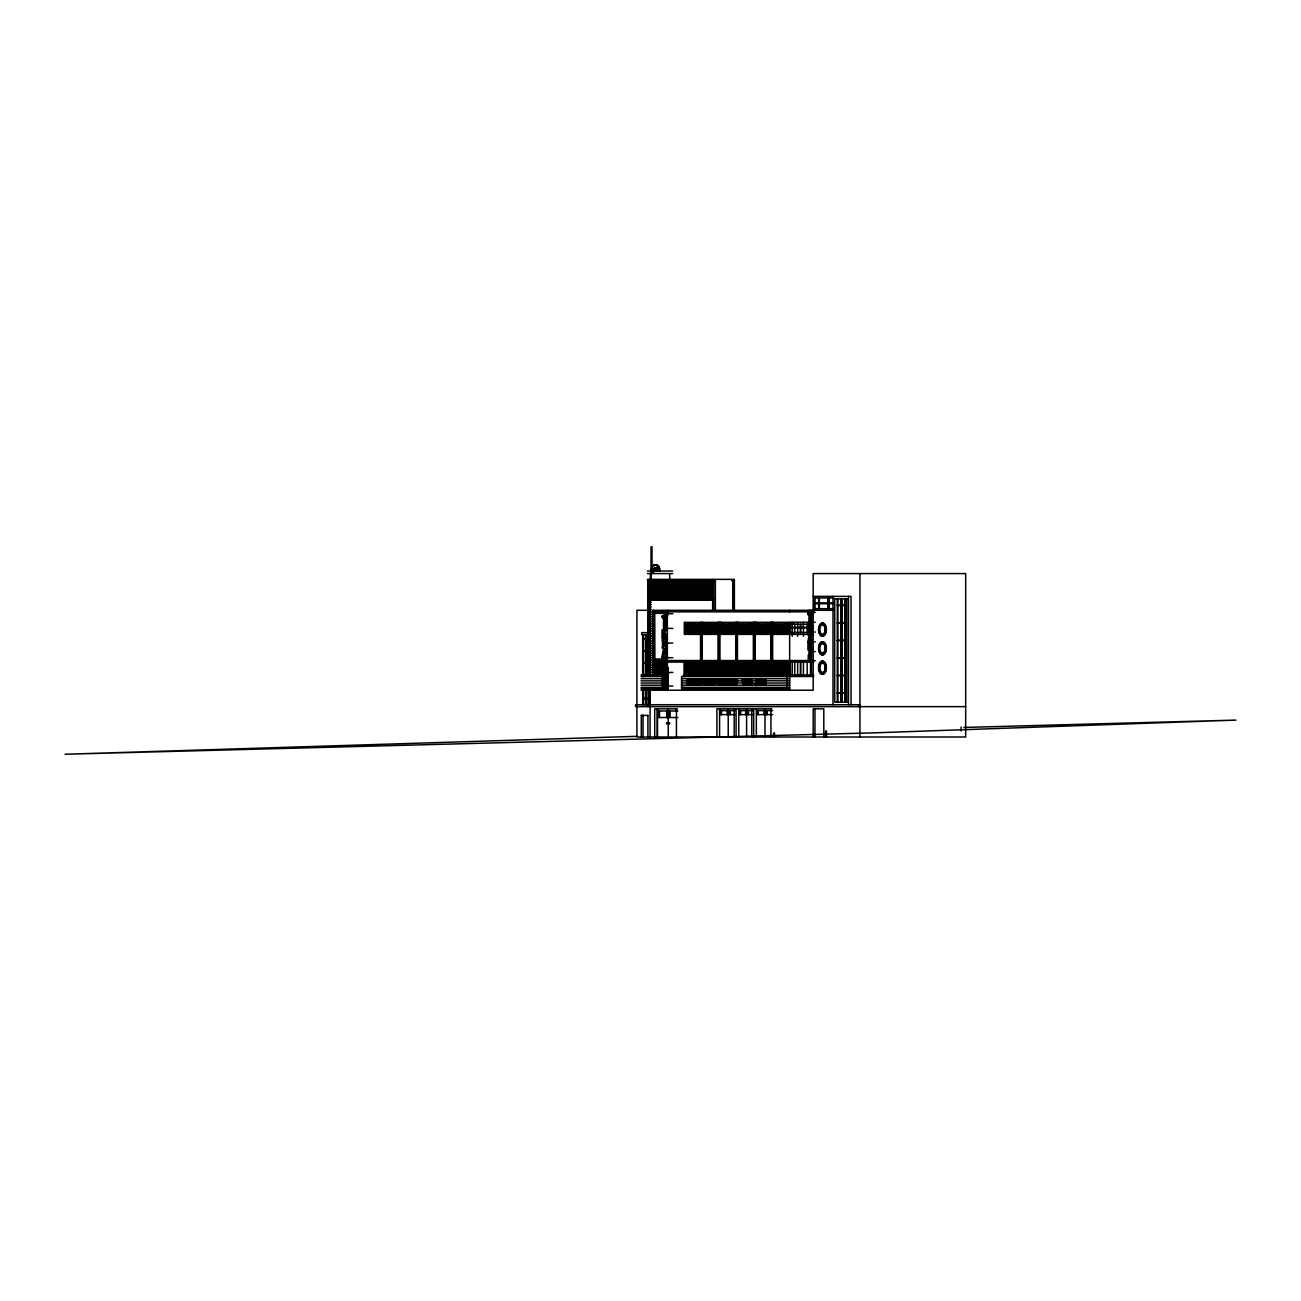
<?xml version="1.0" encoding="UTF-8"?>
<svg xmlns="http://www.w3.org/2000/svg" width="1301" height="1301" viewBox="0 0 1301 1301"><rect width="100%" height="100%" fill="white"/><g stroke="black" fill="none" stroke-linecap="round" stroke-linejoin="round"><path stroke-width="1.5" d="M810.734 644.418L809.58 642.418M746.514 684.586L747.441 680.033L745.001 680.033L745.001 678.634M665.966 628.383L672.812 628.416M667.413 686.082L667.315 613.747C668.291 606.136 656.663 615.731 665.071 610.657M666.112 672.438L672.812 672.406M669.543 723.405L669.543 722.803M755.995 684.586L756.45 682.862M746.319 684.586L746.563 682.667M707.142 681.968L707.5 678.634L707.89 681.968L706.606 678.634M707.89 681.968L708.248 678.634M756.645 682.505L757.767 679.854L755.393 679.805A1.659 0.943 -90 0 1 755.946 678.748L757.475 678.732A1.643 0.943 -90 0 1 758.028 679.773L756.613 683.236L758.841 683.236L758.841 684.586C750.352 688.88 759.8 677.512 756.271 680.569M707.744 684.586L708.492 678.634M709.24 678.634L708.492 684.586L709.777 678.634M756.076 680.439L756.141 679.805A1.643 0.943 -90 0 1 756.759 678.748M705.825 681.968L705.614 678.634M705.516 684.586L706.85 680.83M808.815 641.816L808.962 640.889L810.848 641.816M809.612 640.889L807.84 641.816L808.994 636.173L810.686 636.173L811.84 641.816M663.136 657.737L663.38 656.338L665.982 656.338L666.193 657.737M664.356 656.338L664.128 657.737L661.656 657.737L663.38 649.264L665.917 649.264L667.657 657.737M809.498 637.636L809.157 639.669L810.49 639.669L810.165 637.636M664.665 654.501L665.169 651.459L665.673 654.501L663.673 654.501M709.565 684.586L709.744 683.61L711.68 683.61L711.858 684.586M710.492 683.61L710.313 684.586L706.703 684.586L706.101 680.83M710.346 680.179L710.72 682.309M810.165 613.665L810.084 614.739L810.165 613.665L810.995 614.137C813.044 616.902 806.148 616.365 808.035 612.495C807.303 608.266 814.426 611.389 810.133 612.348C807.661 610.267 808.604 618.349 810.783 612.348M810.995 614.137L809.596 616.072M662.648 657.737L664.372 649.264M808.506 641.816L809.661 636.173M709.24 684.586L710.525 678.634M653.265 571.025L653.427 569.448A3.171 1.821 -90 0 1 656.566 569.448L656.745 571.025M653.509 572.391L653.801 569.448A3.171 1.821 -90 0 1 656.94 569.448L657.103 571.025M654.273 571.025L654.452 569.448A3.171 1.821 -90 0 1 657.59 569.448L657.769 571.025M654.647 571.025L654.81 569.448A3.171 1.821 -90 0 1 657.964 569.448L658.127 571.025M666.909 722.982L666.909 723.828M661.981 613.015L664.648 612.738L664.095 617.162M663.234 613.519C666.795 608.592 666.275 620.853 664.16 615.519L661.933 616.219L662.323 617.829L663.445 619.048L665.234 618.723M757.361 683.236L758.776 679.773A1.643 0.943 -90 0 0 758.223 678.732L756.694 678.748M662.892 667.088C665.884 664.226 660.225 657.281 667.413 658.631M664.258 664.502L665.982 663.656L666.014 678.26M715.501 678.634L714.07 680.634L714.753 678.634M666.047 629.977L664.323 634.66L664.323 629.977L661.998 629.977L661.998 638.433L664.323 638.433L666.047 633.782L666.014 641.247M663.9 636.888L665.055 633.782L665.055 638.433L667.38 638.433M714.591 684.586L715.924 678.634M712.2 678.634L713.533 684.586L715.339 684.586L716.672 678.634M666.063 617.308L665.478 618.479M665.364 660.339L665.38 662.063M746.693 680.033L745.571 684.586L747.278 684.586L747.652 681.822A6.066 3.48 -90 0 1 748.514 679.756L747.766 679.756A6.066 3.48 -90 0 0 746.904 681.822M810.653 644.792L811.011 648.061M668.86 722.803L668.714 724.006L669.625 723.828M664.811 611.844L653.427 611.844L654.305 613.373L654.305 659.005L653.427 660.534L662.908 660.534M809.352 644.694L809.368 643.556M666.844 722.803L666.714 723.616M743.749 684.586L743.749 680.618L741.993 681.48L742.432 679.821A2.683 1.545 -90 0 0 743.164 678.537M743.749 680.618L741.993 681.48M760.435 684.586L760.435 680.618L758.694 681.48L759.117 679.821A2.683 1.545 -90 0 0 759.865 678.537M760.435 680.618L758.694 681.48M701.857 681.187L701.857 683.724L699.385 684.489A2.423 1.399 -90 0 1 698.702 683.578L698.604 679.919A2.553 1.464 -90 0 1 699.076 679.024C702.101 679.285 703.808 679.285 699.824 679.024A2.553 1.464 -90 0 0 699.353 679.919L699.239 682.879M701.678 682.423L700.214 682.423L700.214 681.187L702.605 681.187L702.605 683.724L700.133 684.489A2.423 1.399 -90 0 1 699.45 683.578M664.372 663.364L663.006 663.673L661.9 667.088L664.486 667.088L665.852 663.656M809.596 644.629L809.612 643.556M741.993 680.13L743.18 679.821A2.683 1.545 -90 0 0 743.912 678.537L743.961 684.586M758.694 680.13L759.865 679.821A2.683 1.545 -90 0 0 760.613 678.537L760.646 684.586M719.372 681.041L719.388 679.838M661.933 616.219L664.16 615.519M810.035 645.556C812.979 645.442 810.816 640.255 808.002 642.418L808.002 648.061L809.612 648.061L809.612 645.768L808.962 648.061M721.226 684.586C718.803 682.716 722.689 679.626 719.616 678.634M720.12 681.952L721.665 680.748L720.364 678.634M810.133 612.348C811.71 607.567 806.1 613.991 809.807 616.007M700.963 681.187L700.556 683.301A1.935 1.106 -90 0 1 700.052 683.35L699.645 680.26L701.808 680.212M700.784 680.537L702.556 680.212M664.047 660.388L665.982 660.339L665.982 662.063L664.014 661.949M723.941 679.919L723.941 683.318M735.065 684.586L736.626 681.594L735.065 678.634M727.259 684.684L728.706 683.171L728.804 678.634M734.805 683.236L734.805 679.984M664.047 658.631L662.323 660.241L663.38 663.364M637.23 736.317L65.05 754.238L873.475 732.87L1235.95 720.104L963.83 727.454M647.41 571.025L672.666 571.025M647.41 573.578L672.666 573.578M647.41 579.368L734.398 579.368L734.398 610.299M713.599 580.344L649.459 580.344L649.589 674.943M647.41 580.718L714.298 580.718M731.682 580.718L733.325 580.718L733.325 610.299M649.459 582.767L713.371 582.767M649.459 585.19L713.371 585.19M649.459 587.613L713.371 587.613M649.459 590.036L713.371 590.036M649.459 592.443L713.371 592.443M649.459 594.866L713.371 594.866M813.19 596.362L851.033 596.362L851.033 704.719M649.459 597.289L713.371 597.289M833.746 597.988L814.133 597.988L814.133 608.673L833.746 608.673M847.959 598.883L834.705 598.883L834.705 702.182L847.959 702.182M650.077 599.419L714.298 599.419M649.459 599.712L713.371 599.712M649.459 602.135L651.346 602.135M832.705 602.835L814.67 602.835L814.67 603.745L832.705 603.745M649.459 604.542L651.346 604.542M837.275 605.144L845.992 605.144L845.992 598.883M837.275 605.518L845.992 605.518L845.992 622.691L837.275 622.691M649.459 606.965L651.346 606.965M649.459 609.388L651.346 609.388M648.857 610.299L636.921 610.299L636.921 737.016L965.667 737.016L965.667 573.578L813.19 573.578L813.19 690.213L641.051 690.213M833.616 610.299L652.533 610.299L652.533 674.943M649.459 611.812L651.346 611.812M666.047 611.844L814.068 611.844L814.068 610.299M815.272 612.495L810.751 612.495L810.621 622.529L809.011 622.529L809.011 616.885L810.621 616.885M654.305 613.373L663.852 613.373L663.852 611.844M666.014 613.747L672.812 613.747M649.459 614.235L651.346 614.235M649.459 616.641L651.346 616.641M649.459 619.065L651.346 619.065M665.901 620.333L663.477 620.333L663.477 628.79L665.901 628.79L666.014 617.406M649.459 621.488L651.346 621.488M815.272 622.268L684.293 622.382L684.293 634.368L813.19 634.368M837.275 623.049L845.992 623.049L845.992 640.222L837.275 640.222M810.068 623.309L811.613 623.309M649.459 623.911L651.346 623.911M700.507 624.252L684.96 624.252L684.96 622.382M719.307 624.252L702.93 624.252L702.93 622.382M737.569 624.252L720.315 624.252L720.331 632.367L737.569 632.497M754.515 624.252L738.122 624.252L738.122 622.382M772.778 624.252L755.523 624.252L755.539 632.367M808.913 628.952L808.913 625.846L810.718 628.952M649.459 626.334L651.346 626.334M810.068 626.431L810.718 623.309M684.879 627.245L700.182 627.245L700.182 624.252M702.849 627.245L719.242 627.245M738.057 627.245L753.344 627.245M774.128 627.245L808.897 627.245M684.879 627.911L700.182 627.911L700.182 632.904M702.849 627.911L719.242 627.911M738.057 627.911L753.344 627.911M774.128 627.911L810.751 627.911L810.637 633.034M649.459 628.741L651.346 628.741M811.613 628.952L810.068 628.952L808.913 625.846M665.071 629.977L667.38 629.977M811.417 629.782L808.214 629.782L808.214 635.425L811.466 635.425M811.417 630.985L809.173 630.985L809.173 631.879L811.304 631.879L811.401 634.368M649.459 631.164L651.346 631.164M810.751 632.042L815.272 632.042M648.614 632.628L641.816 632.628L641.816 634.628L648.727 634.628M700.507 632.497L684.96 632.497L684.96 634.368M719.307 632.497L702.93 632.497L702.93 634.368M754.515 632.497L738.122 632.497L738.122 634.368M755.735 632.497L772.778 632.497M811.401 632.497L773.331 632.497L773.331 634.368M809.173 633.034L811.304 633.034M649.459 633.587L651.346 633.587M809.173 634.156L811.466 634.156M649.459 636.01L651.346 636.01M653.427 636.189L654.305 636.189M649.459 638.433L651.346 638.433M642.678 638.889L649.036 638.889M642.678 639.133L649.036 639.133M837.275 640.596L845.992 640.596L845.992 657.753L837.275 657.753M649.459 640.84L651.346 640.84M815.272 641.816L810.181 641.816L810.035 640.889M649.459 643.263L651.346 643.263M666.014 643.068L672.812 643.068M810.458 643.881L808.962 643.556L808.962 644.694L810.344 644.564L810.035 643.556M649.459 645.686L651.346 645.686M649.459 648.109L651.346 648.109M811.613 648.906L808.067 648.906L808.067 650.289L809.694 650.289L809.694 654.533M811.613 650.289L809.986 650.289L809.986 654.533M649.459 650.533L651.346 650.533M642.678 650.776L649.036 650.776M642.678 651.037L649.036 651.037M810.751 651.59L815.272 651.59M649.459 652.956L651.346 652.956M810.637 654.533L809.043 654.533L809.043 650.289M811.434 655.053L808.246 655.053L808.246 660.697L815.272 660.697M649.459 655.362L651.346 655.362M811.434 656.257L809.189 656.257L809.189 657.151L811.32 657.151L809.189 659.412L811.482 659.412M649.459 657.786L651.346 657.786M672.812 657.737L665.201 657.737L664.99 656.338M837.275 658.127L845.992 658.127L845.992 675.3L837.275 675.3M654.305 659.005L663.852 659.005L664.827 660.566M649.459 660.209L651.346 660.209M666.828 660.534L813.548 660.534L813.548 662.079L666.828 662.079M653.427 662.079L662.908 662.079M642.678 662.681L649.036 662.681M649.459 662.632L651.346 662.632M642.678 662.925L649.036 662.925M649.459 665.055L651.346 665.055M667.413 667.088L664.99 667.088L664.99 663.656M649.459 667.462L651.346 667.462M667.299 668.356L661.998 668.356L661.998 670.454L664.437 670.454L664.437 676.813M649.459 669.885L651.346 669.885M664.86 670.454L667.299 670.454M649.459 672.308L651.346 672.308M668.6 673.398L653.427 673.398L653.427 611.844M642.678 674.568L649.036 674.568M641.051 674.943L668.21 674.943L668.21 690.213M837.275 675.658L845.992 675.658L845.992 692.831L837.275 692.831M641.051 676.504L668.21 676.504M665.852 676.813L663.445 676.813L663.445 670.454M641.051 678.683L668.21 678.683M681.578 678.683L789.658 678.683M719.664 679.838L719.664 681.041M735.293 679.984L735.293 683.236M641.051 680.846L668.21 680.846M681.578 680.846L703.922 680.846M707.972 680.846L718.136 680.846M722.201 680.846L746.563 680.846M789.658 680.846L749.376 680.716L749.376 678.634M695.531 684.586L696.279 681.317M730.495 684.586L730.495 681.317L732.528 684.586M695.531 678.634L696.816 681.919L697.564 678.634M730.495 678.634L732.528 681.919M718.916 684.586L719.664 682.163M764.793 682.179L762.89 682.179L762.89 684.586M641.051 683.009L668.21 683.009M681.578 683.009L789.658 683.009M696.279 684.586L694.539 684.586L694.539 678.634M706.264 684.586L704.475 684.586L703.711 678.634M719.664 684.586L717.859 684.586L717.859 678.634M641.051 685.188L668.21 685.188M681.578 685.188L789.658 685.188M672.812 686.05L662.176 686.05L662.176 684.147L665.624 684.147L665.624 682.472L662.42 682.472L662.42 680.748M641.051 687.351L668.21 687.351M681.578 687.351L789.658 687.351M641.051 688.847L668.21 688.847M789.658 688.847L681.578 688.847L681.578 676.504L813.548 676.504L813.548 674.943L683.529 674.943L683.529 676.504M837.275 693.205L845.992 693.205L845.992 702.182M642.678 698.361L650.061 698.361M642.678 698.621L650.061 698.621M859.928 704.719L635.587 704.719L635.587 706.654L965.667 706.654M677.301 708.834L654.712 708.834L654.712 737.016M735.114 708.834L716.916 708.834L716.916 737.016M752.482 708.834L736.09 708.834L736.09 737.016M771.883 708.834L753.686 708.834L753.686 737.016M728.088 710.606L720.608 710.606L720.608 714.623L728.088 714.623M735.065 710.606L729.227 710.606L729.227 714.623L735.065 714.623M746.563 710.606L739.684 710.606L739.684 714.623L746.563 714.623M753.523 710.606L747.522 710.606L747.522 714.623L753.523 714.623M764.858 710.606L757.377 710.606L757.377 714.623L764.858 714.623M772.599 710.606L765.996 710.606L765.996 714.623L772.599 714.623M677.87 710.996L669.478 710.996L669.478 717.518L677.87 717.518M641.295 737.016L641.295 715.452L648.044 715.452M641.295 715.452L643.962 715.452M823.208 642.987L822.037 642.905A5.432 3.122 -90 0 0 819.549 650.988A5.432 3.122 -90 0 0 824.801 651.492A5.432 3.122 -90 0 0 822.85 642.987M823.143 643.621L822.248 643.556A4.781 2.748 -90 0 0 820.053 650.663A4.781 2.748 -90 0 0 824.671 651.118A4.781 2.748 -90 0 0 822.964 643.621M822.248 662.957L823.143 663.022A4.781 2.748 -90 0 1 824.85 670.503A4.781 2.748 -90 0 1 820.232 670.048A4.781 2.748 -90 0 1 822.427 662.957M735.813 678.634C739.553 680.325 736.561 687.855 731.78 684.586L730.495 681.317M755.312 680.439L757.019 680.569M719.014 682.163L720.022 684.586L721.974 684.586L720.868 681.952M809.694 645.768L810.604 648.061M809.043 645.768L809.954 648.061L811.678 648.061L810.686 645.556M727.926 683.301L727.34 678.634M727.454 684.619L726.283 678.634M662.973 613.015L664.226 613.519M810.816 613.665L811.645 614.137M665.462 611.015L666.063 612.137M696.279 678.634L697.564 681.919M695.531 681.317L696.816 684.586L698.556 684.586L698.556 678.634M810.718 626.431L809.564 623.309L808.019 623.309L808.019 628.952L809.58 628.952L809.58 625.846M720.104 682.472L720.77 684.586M713.371 678.634L714.07 680.634M701.532 680.537L700.491 680.081L700.231 682.423M711.68 678.634L712.964 684.586L710.931 683.61M710.931 678.634L712.216 684.586M810.019 636.173L811.173 641.816M662.925 616.219C663.412 621.911 669.137 617.552 667.364 613.747M704.719 678.634L705.077 681.968M676.439 708.834L676.455 737.016M647.914 715.452L647.914 737.016M961.146 726.95L961.146 730.983M859.928 573.578L859.928 737.016M858.595 704.719L858.595 706.654M848.463 596.362L848.463 704.719M846.756 598.883L846.756 702.182M845.552 598.883L845.796 605.144M845.552 605.518L845.796 622.691M845.552 623.049L845.796 640.222M845.552 640.596L845.796 657.753M845.796 658.127L845.552 675.3M845.796 675.658L845.552 692.831M845.552 693.205L845.796 702.182M845.308 598.883L845.504 605.144M845.504 605.518L845.308 640.222M845.308 640.596L845.504 657.753M845.308 658.127L845.357 675.3M845.504 675.658L845.357 692.831M845.357 693.205L845.504 702.182M845.065 598.883L845.065 605.144M845.065 605.518L845.065 622.691M845.065 623.049L845.065 640.222M845.065 640.596L845.065 657.753M845.065 658.127L845.065 675.3M845.065 675.658L845.065 692.831M845.065 693.205L845.065 702.182M844.869 598.883L844.869 605.144M844.869 605.518L844.869 640.222M844.869 640.596L844.869 657.753M844.869 658.127L844.869 675.3M844.869 675.658L844.869 692.831M844.869 693.205L844.869 702.182M842.17 598.883L842.17 605.144M842.17 605.518L842.17 622.691M842.17 623.049L842.17 640.222M842.17 640.596L842.17 657.753M842.17 658.127L842.17 675.3M842.17 675.658L842.17 692.831M842.17 693.205L842.17 702.182M841.975 598.883L841.975 605.144M841.975 605.518L841.975 622.691M841.975 623.049L841.975 640.222M841.975 640.596L841.975 657.753M841.975 658.127L841.975 675.3M841.975 675.658L841.975 692.831M841.975 693.205L841.975 702.182M841.536 598.883L841.487 605.144M841.682 605.518L841.536 622.691M841.731 623.049L841.487 640.222M841.536 640.596L841.487 657.753M841.731 658.127L841.682 675.3M841.536 675.658L841.731 692.831M841.487 693.205L841.682 702.182M841.243 598.883L841.243 605.144M841.243 605.518L841.243 622.691M841.243 623.049L841.243 640.222M841.243 640.596L841.243 657.753M841.243 658.127L841.243 675.3M841.243 675.658L841.243 692.831M841.243 693.205L841.243 702.182M841.048 598.883L841.048 605.144M841.048 605.518L841.048 622.691M841.048 623.049L841.048 640.222M841.048 640.596L841.048 657.753M841.048 658.127L841.048 675.3M841.048 675.658L841.048 692.831M841.048 693.205L841.048 702.182M837.909 598.883L837.909 702.182M837.275 598.883L837.275 702.182M832.998 596.362L832.998 704.719M828.818 597.988L828.818 602.835M828.818 603.745L828.818 608.673M828.493 597.988L828.493 602.835M828.493 603.745L828.493 608.673M828.477 597.988L828.477 602.835M828.477 603.745L828.477 608.673M828.135 597.988L828.135 602.835M828.135 603.745L828.135 608.673M826.477 730.983L826.477 737.016M825.582 730.983L825.582 737.016M823.809 737.016L823.809 708.834L813.19 708.834L813.19 737.016M819.337 597.988L819.337 602.835M819.337 603.745L819.337 608.673M818.654 597.988L818.654 602.835M818.654 603.745L818.654 608.673M815.011 597.988L815.011 608.673M814.963 708.834L814.963 737.016M812.8 610.299L812.8 611.844M811.922 610.299L811.922 611.844M811.857 622.382L811.857 634.368M811.613 612.495L811.482 660.697M811.466 662.079L811.466 674.943M811.401 622.382L811.401 624.252L773.331 624.252L773.331 622.382M810.946 623.309L810.93 632.367M810.946 648.906L810.946 650.289M810.93 661.754L810.93 675.447M810.751 633.994L810.832 660.697M810.751 662.079L810.751 674.943M810.523 662.079L810.523 674.943M809.954 616.885L809.954 622.529M809.824 630.985L809.824 631.879M809.824 633.034L809.824 634.156M809.856 656.257L809.856 657.151M809.856 658.306L809.856 659.412M809.677 616.885L809.677 622.529M808.913 622.382L808.913 624.252M808.88 629.782L808.88 635.425M808.734 648.906L808.734 650.289M808.897 655.053L808.897 660.697M808.685 623.309L808.685 628.952M808.669 642.418L808.669 648.061M807.124 624.252L807.222 627.245M807.222 627.911L807.124 632.904M807.124 662.079L807.222 674.943M803.367 622.382L803.367 627.245M803.481 627.911L803.481 636.254M803.481 662.079L803.367 674.943M797.611 622.382L797.708 627.245M797.708 627.911L797.594 636.254M797.708 662.079L797.594 674.943M794.7 624.252L794.813 627.245M794.7 627.911L794.813 632.904M794.813 662.079L794.7 674.943M793.952 622.382L793.952 624.252M793.952 632.497L793.952 634.368M792.244 622.382L792.244 627.245M792.342 627.911L792.244 636.254M792.342 662.079L792.244 674.943M790.52 624.252L790.39 627.245M790.52 627.911L790.39 632.904M790.39 662.079L790.423 676.504M790.244 622.382L790.244 624.252M790.244 632.497L790.244 634.368M789.658 610.299L789.658 611.844M789.544 624.252L789.544 627.245M789.544 627.911L789.544 632.904M789.658 634.368L789.658 690.213M789.414 624.252L789.414 627.245M789.414 627.911L789.414 632.904M789.414 662.079L789.414 674.943M789.154 674.943L789.154 676.504M788.439 624.252L788.439 627.245M788.439 627.911L788.439 632.904M788.439 662.079L788.439 674.943M788.308 624.252L788.308 627.245M788.308 627.911L788.308 632.904M788.308 662.079L788.308 674.943M787.186 676.504L787.186 688.847M786.243 624.252L786.243 627.245M786.243 627.911L786.243 632.904M786.243 662.079L786.243 674.943M786.113 624.252L786.113 627.245M786.113 627.911L786.113 632.904M786.113 662.079L786.113 674.943M784.031 624.252L784.031 627.245M784.031 627.911L784.031 632.904M784.031 662.079L784.031 674.943M783.901 624.252L783.901 627.245M783.901 627.911L783.901 632.904M783.901 662.079L783.901 674.943M782.942 624.252L782.812 627.245M782.942 627.911L782.812 632.904M782.942 662.079L782.812 674.943M781.706 624.252L781.836 627.245M781.836 627.911L781.706 632.904M781.706 662.079L781.836 674.943M780.73 624.252L780.6 627.245M780.73 627.911L780.6 632.904M780.6 662.079L780.73 674.943M779.494 624.252L779.624 627.245M779.624 627.911L779.494 632.904M779.624 662.079L779.494 674.943M778.535 624.252L778.405 627.245M778.405 627.911L778.535 632.904M778.405 662.079L778.535 674.943M777.299 624.252L777.429 627.245M777.299 627.911L777.429 632.904M777.299 662.079L777.429 674.943M776.193 624.252L776.323 627.245M776.193 627.911L776.323 632.904M776.193 662.079L776.323 674.943M775.087 624.252L775.217 627.245M775.217 627.911L775.087 632.904M775.217 662.079L775.087 674.943M774.502 732.983L774.502 737.016M774.128 624.252L774.128 632.904M774.128 662.079L774.128 674.943M773.997 624.252L773.997 632.253M773.997 662.079L773.997 674.943M773.607 732.983L773.607 737.016M772.664 622.382L772.664 660.534M772.16 622.382L772.16 660.534M772.176 662.079L772.176 674.943M772.046 624.252L772.046 627.245L755.653 627.245L755.735 622.382M772.046 632.904L772.046 627.911L755.653 627.911L755.735 634.368M772.046 662.079L772.046 674.943M771.444 622.382L771.444 660.534M771.086 624.252L771.086 627.245M771.086 627.911L771.086 632.904M770.94 622.382L770.94 660.534M770.94 708.834L770.94 737.016M769.981 624.252L769.981 627.245M769.981 627.911L769.981 632.904M769.981 662.079L769.981 674.943M769.85 624.252L769.85 627.245M769.85 627.911L769.85 632.904M769.85 662.079L769.85 674.943M767.769 624.252L767.769 627.245M767.769 627.911L767.769 632.904M767.769 662.079L767.769 674.943M767.639 624.252L767.639 627.245M767.639 627.911L767.639 632.904M767.639 662.079L767.639 674.943M766.891 710.606L766.891 714.623M766.679 624.252L766.549 627.245M766.679 627.911L766.549 632.904M766.679 662.079L766.549 674.943M766.663 710.606L766.663 714.623M765.85 678.634L765.85 684.586L764.045 684.586L764.045 682.179M765.573 624.252L765.443 627.245M765.573 627.911L765.443 632.904M765.443 662.079L765.573 674.943M765.102 678.634L765.102 684.586M764.988 708.834L764.988 737.016M764.468 624.252L764.337 627.245M764.337 627.911L764.468 632.904M764.468 662.079L764.337 674.943M764.045 678.634L764.045 680.716M763.963 710.606L763.963 714.623M763.638 678.634L763.638 680.716M763.638 682.179L763.638 684.586L761.833 684.586L761.833 678.634M763.232 624.252L763.362 627.245M763.362 627.911L763.232 632.904M763.362 662.079L763.232 674.943M762.89 678.634L762.89 680.716M762.581 678.634L762.581 684.586M762.142 624.252L762.272 627.245M762.142 627.911L762.272 632.904M762.272 662.079L762.142 674.943M761.394 678.537L761.394 684.586L759.686 684.586L759.686 680.618M761.036 624.252L761.166 627.245M761.166 627.911L761.036 632.904M761.166 662.079L761.036 674.943M759.93 624.252L760.06 627.245M759.93 627.911L760.06 632.904M759.93 662.079L760.06 674.943M759.442 680.13L759.442 681.48M758.955 624.252L758.825 627.245M758.825 627.911L758.955 632.904M758.825 662.079L758.955 674.943M758.093 683.236L758.093 684.586M758.255 710.606L758.028 714.623M757.865 624.252L757.865 627.245M757.865 627.911L757.865 632.904M757.865 662.079L757.865 674.943M757.735 624.252L757.735 627.245M757.735 627.911L757.735 632.904M757.735 662.079L757.735 674.943M756.759 624.252L756.759 627.245M756.759 627.911L756.759 632.904M756.759 662.079L756.759 674.943M756.401 622.382L756.401 634.368M756.629 662.079L756.629 674.943M756.353 708.834L756.353 737.016M755.068 622.382L755.068 660.534M755.165 662.079L755.035 674.943M754.564 622.382L754.564 660.534M754.58 662.079L754.58 674.943M754.45 662.079L754.45 674.943M753.848 622.382L753.848 660.534M753.474 624.252L753.474 627.245M753.474 627.911L753.474 632.904M753.474 662.079L753.474 674.943M753.344 622.382L753.344 660.534M753.344 662.079L753.344 674.943M752.336 678.634L752.336 684.586L750.531 684.586L750.531 682.179M751.783 708.834L751.783 737.016M751.588 678.634L751.588 684.586M751.279 624.252L751.279 627.245M751.279 627.911L751.279 632.904M751.279 662.079L751.279 674.943M751.279 678.634L751.279 680.716M751.279 684.586L751.279 682.179L749.376 682.179L749.376 684.586M751.149 624.252L751.149 627.245M751.149 627.911L751.149 632.904M751.149 662.079L751.149 674.943M750.531 678.634L750.531 680.716M750.124 678.634L750.124 680.716M750.124 682.179L750.124 684.586L748.319 684.586L748.319 678.634M749.067 624.252L749.067 627.245M749.067 627.911L749.067 632.904M749.067 662.079L749.067 674.943M748.937 624.252L748.937 627.245M748.937 627.911L748.937 632.904M748.937 662.079L748.937 674.943M748.417 710.606L748.417 714.623M748.189 710.606L748.189 714.623M747.961 624.252L747.831 627.245M747.831 627.911L747.961 632.904M747.961 662.079L747.831 674.943M747.766 678.634L747.766 679.756M746.741 624.252L746.872 627.245M746.741 627.911L746.872 632.904M746.872 662.079L746.741 674.943M746.595 708.834L746.595 737.016M745.766 624.252L745.636 627.245M745.636 627.911L745.766 632.904M745.636 662.079L745.766 674.943M745.749 678.634L745.749 680.033M745.668 710.606L745.668 714.623M744.53 624.252L744.66 627.245M744.66 627.911L744.53 632.904M744.53 662.079L744.66 674.943M744.709 678.537L744.709 684.586L743.001 684.586L743.001 680.618M743.424 624.252L743.554 627.245M743.424 627.911L743.554 632.904M743.424 662.079L743.554 674.943M742.741 680.13L742.741 681.48M742.464 624.252L742.334 627.245M742.464 627.911L742.334 632.904M742.334 662.079L742.464 674.943M741.359 624.252L741.228 627.245M741.359 627.911L741.228 632.904M741.228 662.079L741.359 674.943M740.562 710.606L740.562 714.623M740.253 624.252L740.123 627.245M740.123 627.911L740.253 632.904M740.253 662.079L740.123 674.943M740.334 710.606L740.334 714.623M739.147 624.252L739.147 627.245M739.147 627.911L739.147 632.904M739.147 662.079L739.147 674.943M739.017 624.252L739.017 632.904M739.017 662.079L739.017 674.943M738.757 708.834L738.757 737.016M738.057 662.079L738.057 674.943M737.927 662.079L737.927 674.943M737.456 622.382L737.456 660.534M737.439 662.079L737.569 674.943M736.951 622.382L736.951 660.534M736.838 624.252L736.838 627.245L720.445 627.245L720.526 622.382M736.838 632.904L736.838 627.911L720.445 627.911L720.526 634.368M736.236 622.382L736.236 660.534M735.878 624.252L735.878 627.245M735.878 627.911L735.878 632.904M735.878 662.079L735.878 674.943M735.732 622.382L735.732 660.534M735.748 662.079L735.748 674.943M734.772 624.252L734.772 627.245M734.772 627.911L734.772 632.904M734.772 662.079L734.772 674.943M734.642 624.252L734.642 627.245M734.642 627.911L734.642 632.904M734.642 662.079L734.642 674.943M734.236 678.634L734.236 684.586M734.187 708.834L734.187 737.016M733.666 624.252L733.666 627.245M733.666 627.911L733.666 632.904M733.666 662.079L733.666 674.943M733.536 624.252L733.536 627.245M733.536 627.911L733.536 632.904M733.536 662.079L733.536 674.943M733.488 678.634L733.52 684.586M732.756 580.344L732.756 610.299M732.577 624.252L732.577 627.245M732.577 627.911L732.577 632.904M732.577 662.079L732.577 674.943M732.772 678.634L732.772 684.586M732.43 624.252L732.43 627.245M732.43 627.911L732.43 632.904M732.43 662.079L732.43 674.943M731.78 678.634L731.78 681.919M731.243 681.317L731.243 684.586L729.503 684.586L729.503 678.634C732.935 686.212 722.169 686.164 725.535 678.634M730.365 624.252L730.365 627.245M730.365 627.911L730.365 632.904M730.365 662.079L730.365 674.943M730.235 624.252L730.235 627.245M730.235 627.911L730.235 632.904M730.235 662.079L730.235 674.943M730.251 678.634L730.251 684.586M730.121 710.606L730.121 714.623M729.894 710.606L729.894 714.623M729.129 624.252L729.259 627.245M729.259 627.911L729.129 632.904M729.129 662.079L729.259 674.943M728.218 708.834L728.218 737.016M728.17 624.252L728.04 627.245M728.04 627.911L728.17 632.904M728.17 662.079L728.04 674.943M727.747 678.634L727.178 683.301L726.592 678.634M727.861 710.606L727.861 714.623M727.194 710.606L727.194 714.623M727.064 624.252L726.934 627.245M727.064 627.911L726.934 632.904M726.934 662.079L727.064 674.943M725.958 624.252L725.828 627.245M725.958 627.911L725.828 632.904M725.958 662.079L725.828 674.943M724.722 624.252L724.852 627.245M724.722 627.911L724.852 632.904M724.722 662.079L724.852 674.943M723.632 624.252L723.763 627.245M723.763 627.911L723.632 632.904M723.632 662.079L723.763 674.943M722.657 624.252L722.527 627.245M722.657 627.911L722.527 632.904M722.527 662.079L722.657 674.943M721.551 624.252L721.421 627.245M721.551 627.911L721.421 632.904M721.421 662.079L721.551 674.943M721.486 710.606L721.486 714.623M721.193 622.382L721.193 634.368M721.258 710.606L721.258 714.623M720.445 662.079L720.445 674.943M720.315 662.079L720.315 674.943M719.86 622.382L719.86 660.534M719.827 662.079L719.957 674.943M719.583 708.834L719.583 737.016M719.355 622.382L719.355 660.534M719.372 662.079L719.372 674.943M719.242 662.079L719.242 674.943M718.64 622.382L718.64 660.534M718.607 678.634L718.607 684.586M718.266 624.252L718.266 627.245M718.266 627.911L718.266 632.904M718.136 622.382L718.136 660.534M717.176 624.252L717.176 627.245M717.176 627.911L717.176 632.904M717.176 662.079L717.176 674.943M717.046 624.252L717.046 627.245M717.046 627.911L717.046 632.904M717.046 662.079L717.046 674.943M716.07 624.252L716.07 627.245M716.07 627.911L716.07 632.904M716.07 662.079L716.07 674.943M715.94 624.252L715.94 627.245M715.94 627.911L715.94 632.904M715.94 662.079L715.94 674.943M715.371 580.344L715.371 610.299M714.965 624.252L714.965 627.245M714.965 627.911L714.965 632.904M714.965 662.079L714.965 674.943M714.834 624.252L714.834 627.245M714.834 627.911L714.834 632.904M714.834 662.079L714.834 674.943M713.859 624.252L713.859 627.245M713.859 627.911L713.859 632.904M713.859 662.079L713.859 674.943M713.729 579.368L713.729 610.299M713.729 624.252L713.729 627.245M713.729 627.911L713.729 632.904M713.729 662.079L713.729 674.943M713.013 599.419L713.013 610.299M712.655 580.718L712.655 610.299M712.054 580.344L712.054 600.314M711.663 624.252L711.663 627.245M711.663 627.911L711.663 632.904M711.663 662.079L711.663 674.943M711.533 624.252L711.533 627.245M711.533 627.911L711.533 632.904M711.533 662.079L711.533 674.943M710.492 580.344L710.492 600.314M710.427 624.252L710.557 627.245M710.427 627.911L710.557 632.904M710.427 662.079L710.557 674.943M709.321 624.252L709.452 627.245M709.452 627.911L709.321 632.904M709.321 662.079L709.452 674.943M708.931 580.344L708.931 600.314M708.232 624.252L708.362 627.245M708.232 627.911L708.362 632.904M708.232 662.079L708.362 674.943M707.386 580.344L707.386 600.314M707.256 624.252L707.126 627.245M707.256 627.911L707.126 632.904M707.256 662.079L707.126 674.943M706.15 624.252L706.02 627.245M706.15 627.911L706.02 632.904M706.02 662.079L706.15 674.943M705.825 580.344L705.825 600.314M704.914 624.252L705.044 627.245M704.914 627.911L705.044 632.904M704.914 662.079L705.044 674.943M704.28 580.344L704.28 600.314M703.955 624.252L703.825 627.245M703.955 627.911L703.825 632.904M703.955 662.079L703.825 674.943M703.597 624.382L703.597 632.367M702.719 580.344L702.719 600.314M702.719 662.079L702.849 674.943M702.264 622.382L702.264 660.534M702.361 662.079L702.231 674.943M701.743 622.382L701.743 660.534M701.158 580.344L701.158 600.314M700.523 622.382L700.523 660.534M700.312 662.079L700.312 674.943M700.182 662.079L700.182 674.943M699.613 580.344L699.613 600.314M699.206 624.252L699.206 627.245M699.206 627.911L699.206 632.904M699.206 662.079L699.206 674.943M699.076 624.252L699.076 627.245M699.076 627.911L699.076 632.904M699.076 662.079L699.076 674.943M698.052 580.344L698.052 600.314M698.1 624.252L697.97 627.245M697.97 627.911L698.1 632.904M697.97 662.079L698.1 674.943M697.808 678.634L697.808 684.586M697.011 624.252L696.864 627.245M697.011 627.911L696.864 632.904M696.864 662.079L697.011 674.943M696.816 678.634L696.816 681.919M696.507 580.344L696.507 600.314M695.775 624.252L695.905 627.245M695.905 627.911L695.775 632.904M695.905 662.079L695.775 674.943M695.287 678.634L695.287 684.586M694.945 580.344L694.945 600.314M694.669 624.252L694.799 627.245M694.799 627.911L694.669 632.904M694.799 662.079L694.669 674.943M693.563 624.252L693.693 627.245M693.563 627.911L693.693 632.904M693.693 662.079L693.563 674.943M693.4 580.344L693.4 600.314M692.457 624.252L692.604 627.245M692.604 627.911L692.457 632.904M692.457 662.079L692.604 674.943M691.839 580.344L691.839 600.314M691.498 624.252L691.368 627.245M691.498 627.911L691.368 632.904M691.498 662.079L691.368 674.943M690.831 683.123L690.831 684.586L687.383 684.586L687.383 678.634M690.278 580.344L690.278 600.314M690.392 624.252L690.262 627.245M690.392 627.911L690.262 632.904M690.262 662.079L690.392 674.943M690.083 683.123L690.083 684.586M689.286 624.252L689.286 627.245M689.286 627.911L689.286 632.904M689.286 662.079L689.286 674.943M689.188 678.634L689.188 683.123M689.156 624.252L689.156 627.245M689.156 627.911L689.156 632.904M689.156 662.079L689.156 674.943M688.733 580.344L688.733 600.314M688.44 678.634L688.44 683.123M687.172 580.344L687.172 600.314M687.091 624.252L687.091 627.245M687.091 627.911L687.091 632.904M687.091 662.079L687.091 674.943M686.961 624.252L686.961 627.245M686.961 627.911L686.961 632.904M686.961 662.079L686.961 674.943M685.985 624.252L685.985 627.245M685.985 627.911L685.985 632.904M685.985 662.079L685.985 674.943M685.855 624.252L685.855 627.245M685.855 627.911L685.855 632.904M685.855 662.079L685.855 674.943M685.627 580.344L685.627 600.314M685.627 624.382L685.627 632.367M685.383 662.079L685.383 674.943M684.814 674.943L684.814 676.504M684.066 580.344L684.066 600.314M684.05 662.079L684.05 674.943M684.05 687.351L684.05 688.847M682.505 580.344L682.505 600.314M680.96 580.344L680.96 600.314M679.398 580.344L679.398 600.314M677.854 580.344L677.854 600.314M676.292 580.344L676.292 600.314M674.731 580.344L674.731 600.314M673.186 580.344L673.186 600.314M671.625 580.344L671.625 600.314M670.08 580.344L670.08 600.314M669.69 573.578L669.69 579.368M669.901 710.996L669.901 717.518M668.519 580.344L668.519 600.314M668.21 610.299L668.21 611.844M668.242 708.834L668.242 737.016M667.901 667.494L667.901 673.398M667.755 667.494L667.755 673.398M667.429 710.996L667.429 717.518M666.974 580.344L666.974 600.314M667.055 686.05L667.055 677.593L662.258 677.593L662.258 679.398L665.624 679.398L665.624 680.748M667.006 710.996L667.006 717.518M666.437 667.494L666.6 673.398M666.323 668.356L666.323 670.454M666.014 646.743L666.014 654.078M665.413 580.344L665.413 600.314M664.99 660.339L664.99 662.063M664.665 641.491L664.665 642.84M664.665 644.564L664.665 646.239M664.632 679.398L664.632 680.748M664.632 682.472L664.632 684.147M664.469 620.333L664.469 628.79M663.852 580.344L663.852 600.314M663.445 642.84L663.445 644.564M663.412 680.748L663.412 682.472M663.282 639.685L663.282 641.491M663.201 646.239L663.201 648.158M663.25 677.593L663.25 679.398M663.168 684.147L663.168 686.05M662.99 629.977L662.99 638.433M662.99 668.356L662.99 670.454M662.681 662.079L662.681 664.909M662.681 665.527L662.681 673.398M662.534 662.079L662.534 664.909L654.858 664.909L654.858 662.079M662.534 673.398L662.534 665.527L654.858 665.527L654.858 673.398L654.696 611.844M662.307 580.344L662.307 600.314M661.38 662.079L661.38 664.909M661.38 665.527L661.38 673.398M661.217 662.079L661.217 664.909M661.217 665.527L661.217 673.398M660.745 580.344L660.745 600.314M659.916 662.079L660.079 664.909M659.916 665.527L660.079 673.398M659.493 710.996L659.493 717.518M659.2 580.344L659.2 600.314M659.038 710.996L659.038 717.518M658.761 662.079L658.615 664.909M658.615 665.527L658.761 673.398M657.639 580.344L657.639 600.314M657.46 662.079L657.46 664.909M657.46 665.527L657.46 673.398M657.314 662.079L657.314 664.909M657.314 665.527L657.314 673.398M656.159 662.079L656.159 664.909M656.159 665.527L656.159 673.398M656.078 580.344L656.078 600.314M655.997 662.079L655.997 664.909M655.997 665.527L655.997 673.398M654.533 580.344L654.533 600.314M653.801 610.299L653.801 614.332M653.069 580.344L653.069 600.314M652.614 572.391L652.63 571.025A6.31 3.61 -90 0 1 652.891 569.399M652.159 571.025L652.159 572.391M652.012 572.505L652.012 546.762L651.037 546.762L651.037 580.425M651.281 572.391L651.264 571.025A6.31 3.61 -90 0 1 655.005 564.732A6.31 3.61 -90 0 1 658.615 571.025M651.346 579.368L651.346 600.314M650.402 573.578L650.402 579.368M650.061 580.344L650.077 676.504M650.077 690.473L650.077 737.016M649.719 579.368L649.719 676.309M649.606 690.603L649.654 698.361M649.606 698.621L649.654 704.719M649.443 690.603L649.475 698.361M649.475 698.621L649.443 704.719M649.199 690.603L649.199 698.361M649.199 698.621L649.199 704.719M649.036 690.603L649.036 698.361M649.036 698.621L649.036 704.719M648.191 580.718L648.191 674.943M647.931 580.718L647.931 674.943M647.8 704.719L647.8 706.654M646.857 634.628L646.695 638.889M646.857 639.133L646.695 650.776M646.695 651.037L646.857 662.681M646.857 662.925L646.695 674.568M646.857 690.603L646.695 698.361M646.695 698.621L646.857 704.719M646.451 634.628L646.418 638.889M646.418 639.133L646.451 650.776M646.418 651.037L646.451 662.681M646.451 662.925L646.418 674.568M646.451 690.603L646.418 698.361M646.451 698.621L646.418 704.719M646.288 634.628L646.239 638.889M646.239 639.133L646.288 650.776M646.288 651.037L646.239 662.681M646.239 662.925L646.288 674.568M646.239 690.603L646.288 698.361M646.239 698.621L646.288 704.719M645.833 634.628L646.012 638.889M645.833 639.133L646.012 650.776M646.012 651.037L645.833 662.681M646.012 662.925L645.833 674.568M645.833 690.603L646.012 698.361M646.012 698.621L645.833 704.719M643.637 634.628L643.637 676.683M643.637 690.701L643.637 704.719M643.068 715.452L643.068 737.016M642.678 634.628L642.678 676.683M642.678 690.701L642.678 704.719M654.208 565.577A6.31 3.61 -90 0 1 659.64 571.025M652.403 571.025A6.31 3.61 -90 0 1 652.533 569.399M654.582 565.577A6.31 3.61 -90 0 1 659.997 571.025M651.752 571.025A6.31 3.61 -90 0 1 655.362 564.732A6.31 3.61 -90 0 1 658.989 571.025M822.216 662.29A5.432 3.122 -90 0 0 819.728 670.373A5.432 3.122 -90 0 0 824.98 670.893A5.432 3.122 -90 0 0 823.029 662.372L822.037 662.29A5.432 3.122 -90 0 0 819.549 670.373A5.432 3.122 -90 0 0 824.801 670.893A5.432 3.122 -90 0 0 822.85 662.372M823.029 642.987A5.432 3.122 -90 0 1 824.98 651.492A5.432 3.122 -90 0 1 819.728 650.988A5.432 3.122 -90 0 1 822.216 642.905M822.346 641.718A6.635 3.805 -90 0 0 819.305 651.557A6.635 3.805 -90 0 0 825.712 652.191A6.635 3.805 -90 0 0 823.338 641.816L821.988 641.718A6.635 3.805 -90 0 0 818.963 651.557A6.635 3.805 -90 0 0 825.354 652.191A6.635 3.805 -90 0 0 822.98 641.816M822.346 661.103A6.635 3.805 -90 0 0 819.305 670.958A6.635 3.805 -90 0 0 825.712 671.592A6.635 3.805 -90 0 0 823.338 661.201L821.988 661.103A6.635 3.805 -90 0 0 818.963 670.958A6.635 3.805 -90 0 0 825.354 671.592A6.635 3.805 -90 0 0 822.98 661.201M692.913 681.545C691.547 687.074 691.27 676.341 692.913 681.545M693.661 681.545C692.116 687.107 692.116 676.325 693.661 681.545M693.97 681.561L693.856 682.911A2.521 1.447 -90 0 1 693.514 683.871A2.569 1.48 -90 0 1 692.978 684.472L690.929 683.952A2.765 1.577 -90 0 1 690.489 682.57C688.831 677.105 696.685 677.788 694.604 682.911A2.521 1.447 -90 0 1 694.116 684.115A2.569 1.48 -90 0 1 693.726 684.472L691.677 683.952A2.765 1.577 -90 0 1 691.238 682.57L692.539 678.585L693.97 681.561M723.909 681.545C722.397 687.091 722.348 676.325 723.909 681.545M724.966 681.561L724.852 682.911A2.521 1.447 -90 0 1 724.511 683.871A2.569 1.48 -90 0 1 723.974 684.472L721.925 683.952A2.765 1.577 -90 0 1 721.486 682.57C719.892 678.748 725.535 676.894 724.966 681.561M725.714 681.561L725.6 682.911A2.521 1.447 -90 0 1 725.112 684.115A2.569 1.48 -90 0 1 724.722 684.472L722.673 683.952A2.765 1.577 -90 0 1 722.234 682.57C720.64 678.748 726.283 676.894 725.714 681.561M667.088 639.685L662.29 639.685L662.29 641.491L665.657 641.491L665.657 642.84L662.453 642.84L662.453 644.564L665.657 644.564L665.657 646.239L662.225 646.239L662.225 648.158L667.088 648.158L667.088 639.685M667.901 710.996L658.615 710.996L658.615 717.518L667.901 717.518L667.901 710.996M657.379 737.016L657.379 708.834L657.379 737.016M818.996 602.835L818.996 597.988L818.98 602.835M818.996 608.673L818.996 603.745L818.98 608.673M800.587 627.245L800.587 624.252L800.473 627.245M800.587 632.904L800.587 627.911L800.473 632.904M800.587 674.943L800.587 662.079L800.473 674.943M787.349 627.245L787.349 624.252L787.219 627.245M787.349 632.904L787.349 627.911L787.219 632.904M787.349 674.943L787.349 662.079L787.219 674.943M785.137 627.245L785.137 624.252L785.007 627.245M785.137 632.904L785.137 627.911L785.007 632.904M785.137 674.943L785.137 662.079L785.007 674.943M772.778 674.943L772.778 662.079L772.648 674.943M771.086 674.943L771.086 662.079L770.956 674.943M768.875 627.245L768.875 624.252L768.745 627.245M768.875 632.904L768.875 627.911L768.745 632.904M768.875 674.943L768.875 662.079L768.745 674.943M755.653 674.943L755.653 662.079L755.523 674.943M752.368 627.245L752.368 624.252L752.238 627.245M752.368 632.904L752.368 627.911L752.238 632.904M752.368 674.943L752.368 662.079L752.238 674.943M750.173 627.245L750.173 624.252L750.043 627.245M750.173 632.904L750.173 627.911L750.043 632.904M750.173 674.943L750.173 662.079L750.043 674.943M736.984 674.943L736.984 662.079L736.838 674.943M731.471 627.245L731.471 624.252L731.341 627.245M731.471 632.904L731.471 627.911L731.341 632.904M731.471 674.943L731.471 662.079L731.341 674.943M718.266 674.943L718.266 662.079L718.136 674.943M712.769 627.245L712.769 624.252L712.639 627.245M712.769 632.904L712.769 627.911L712.639 632.904M712.769 674.943L712.769 662.079L712.639 674.943M701.402 674.943L701.402 662.079L701.272 674.943M688.196 627.245L688.196 624.252L688.066 627.245M688.196 632.904L688.196 627.911L688.066 632.904M688.196 674.943L688.196 662.079L688.066 674.943M663.982 673.398L663.982 667.494L663.835 673.398M824.525 632.725A4.781 2.748 -90 0 0 822.964 624.919A4.781 2.748 -90 0 0 819.858 631.196A4.781 2.748 -90 0 0 824.525 632.725M824.818 633.164A5.432 3.122 -90 0 0 823.029 624.269A5.432 3.122 -90 0 0 819.516 631.408A5.432 3.122 -90 0 0 824.639 633.164A5.432 3.122 -90 0 0 822.85 624.269A5.432 3.122 -90 0 0 819.337 631.408A5.432 3.122 -90 0 0 824.818 633.164M825.517 633.945A6.635 3.805 -90 0 0 823.338 623.098A6.635 3.805 -90 0 0 819.045 631.798A6.635 3.805 -90 0 0 825.517 633.945M825.159 633.945A6.635 3.805 -90 0 0 822.98 623.098A6.635 3.805 -90 0 0 818.687 631.798A6.635 3.805 -90 0 0 825.159 633.945"/></g></svg>
